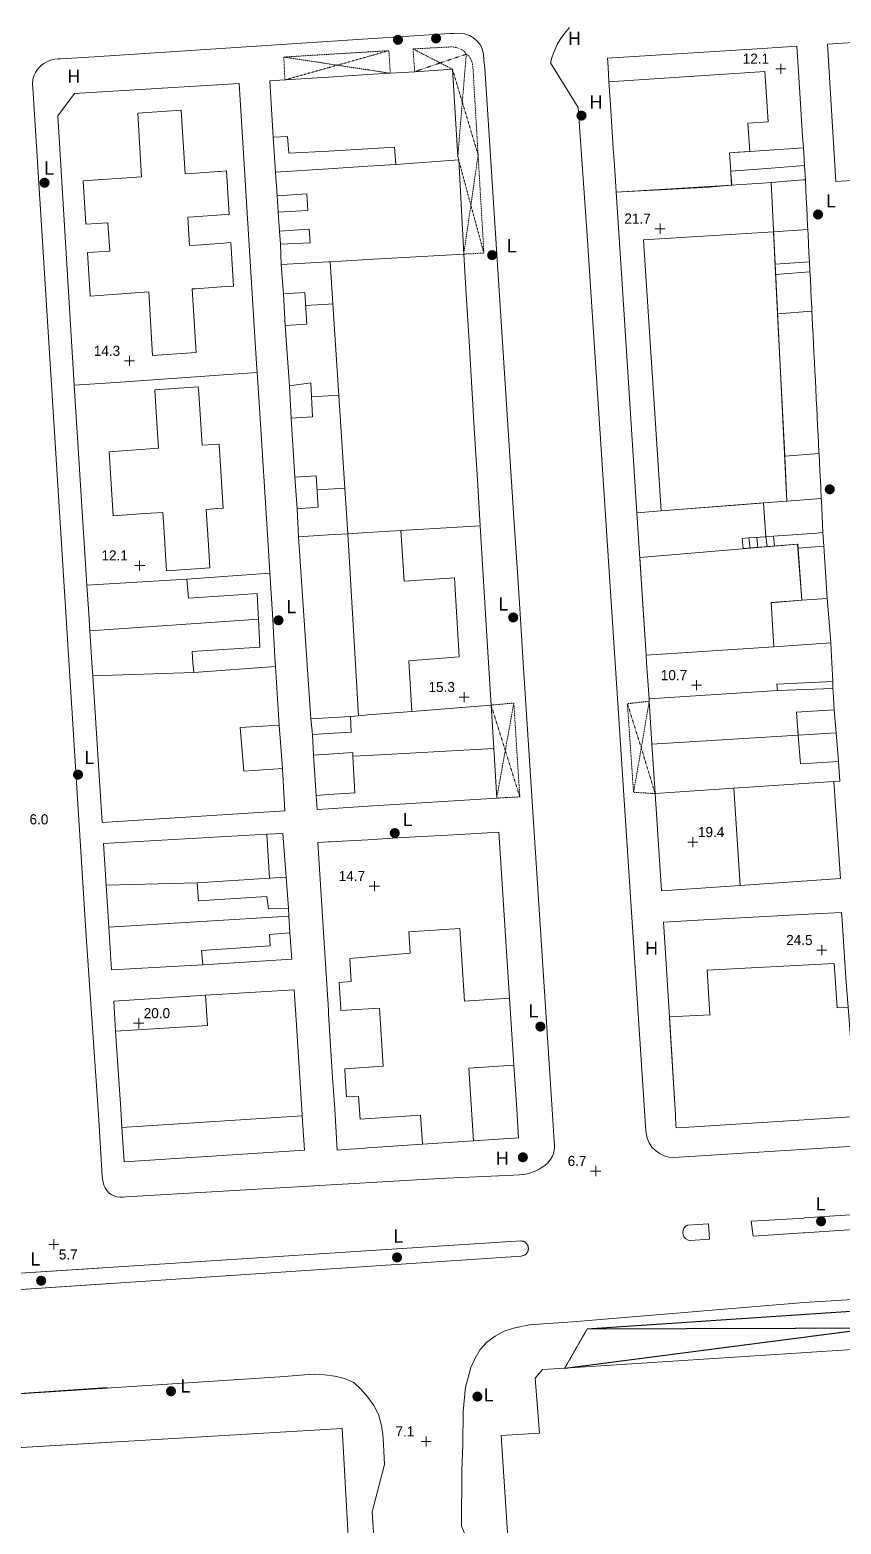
# Model space of a CAD drawing. Header units: millimetres. Extents: x 833924389 to 835767163, y 817400000 to 818811854.
# Drawn here: x 835423472 to 835503662, y 818209986 to 818357724 of the extents above; entities that cross this region are included whole.
import ezdxf
from ezdxf.enums import TextEntityAlignment as Align

# ---------------------------------------------------------------- set-up
doc = ezdxf.new("R2010")
doc.units = ezdxf.units.MM
doc.header["$LTSCALE"] = 10
doc.header["$MEASUREMENT"] = 0
doc.linetypes.add('11nw24d$1$DGN Style 3', pattern=[2.349844, 1.67846, -0.671384])
doc.linetypes.add('11nw24d$1$DGN Style 5', pattern=[1.174922, 0.503538, -0.671384])
doc.layers.add('01_Base_Plan', color=5, linetype='Continuous', lineweight=5)
doc.styles.add('11nw24d$0$Style-WORKING', font='WORKING.shx')
doc.styles.add('11nw24d$1$Style-ENGINEERING', font='ENGINEERING.shx')

# ---------------------------------------------------------------- blocks, each defined once
blk = doc.blocks.new('11nw24d$0$SPOTHT')
at = {"layer": '01_Base_Plan', "linetype": 'Continuous', "lineweight": 13}
for p, q in [((-0.5, 0), (0.5, 0)), ((0, -0.5), (0, 0.5))]:
    blk.add_line(p, q, dxfattribs=at)
blk = doc.blocks.new('11nw24d$0$UTILP')
at = {"layer": '01_Base_Plan', "linetype": 'Continuous', "lineweight": 13}
h = blk.add_hatch(color=256, dxfattribs=at)
edge = h.paths.add_edge_path()
edge.add_arc((0, 0), 0.5, 0, 360)

msp = doc.modelspace()

# ---------------------------------------------------------------- hatches: boundary and pattern name
at = {"layer": '01_Base_Plan', "linetype": 'Continuous'}
h = msp.add_hatch(color=256, dxfattribs=at)
edge = h.paths.add_edge_path()
edge.add_arc((835463625, 818356877), 500, 0, 360)
h = msp.add_hatch(color=256, dxfattribs=at)
edge = h.paths.add_edge_path()
edge.add_arc((835478000, 818349248), 500, 0, 360)
h = msp.add_hatch(color=256, dxfattribs=at)
edge = h.paths.add_edge_path()
edge.add_arc((835472203, 818246256), 500, 0, 360)

# ---------------------------------------------------------------- linework, layer by layer
at = {"layer": '01_Base_Plan', "linetype": '11nw24d$1$DGN Style 5'}
for p, q in [((835456876, 818355541), (835458961, 818355668)), ((835456876, 818355082), (835458961, 818355668)), ((835464029, 818354456), (835461348, 818355838)), ((835448574, 818355037), (835453000, 818355306)), ((835453000, 818354364), (835448574, 818355037)), ((835453000, 818355306), (835456876, 818355541)), ((835453860, 818354234), (835453000, 818354364)), ((835453000, 818353992), (835453860, 818354234)), ((835453860, 818354234), (835456876, 818355082)), ((835456876, 818353775), (835453860, 818354234)), ((835466218, 818350579), (835465772, 818345194)), ((835467777, 818345372), (835466218, 818350579)), ((835467065, 818340397), (835467777, 818345372)), ((835467777, 818345372), (835468352, 818335658)), ((835465862, 818344860), (835467065, 818340397)), ((835466356, 818335554), (835467065, 818340397)), ((835467065, 818340397), (835468352, 818335658)), ((835468352, 818335658), (835466356, 818335554)), ((835469059, 818290967), (835471309, 818291162)), ((835469059, 818290967), (835470465, 818286476)), ((835470465, 818286476), (835471309, 818291162)), ((835471309, 818291162), (835471902, 818281887)), ((835483910, 818286722), (835482535, 818291102)), ((835482535, 818291102), (835483145, 818282336)), ((835470465, 818286476), (835471902, 818281887)), ((835483910, 818286722), (835483145, 818282336)), ((835485279, 818282223), (835483910, 818286722)), ((835483145, 818282336), (835485279, 818282223))]:
    msp.add_line(p, q, dxfattribs=at)
at = {"layer": '01_Base_Plan', "linetype": 'Continuous'}
for p, q in [((835447520, 818347121), (835447738, 818343641)), ((835500043, 818344308), (835499929, 818346054)), ((835459648, 818344424), (835465862, 818344860)), ((835466356, 818335554), (835465862, 818344860)), ((835481423, 818341664), (835492834, 818342379)), ((835447910, 818341330), (835448008, 818339705)), ((835496979, 818337742), (835500370, 818338000)), ((835448133, 818337826), (835448230, 818336531)), ((835448301, 818334525), (835448551, 818331631)), ((835497139, 818334547), (835500530, 818334803)), ((835497189, 818333548), (835500580, 818333804)), ((835498086, 818315578), (835497383, 818329653)), ((835448719, 818328508), (835449137, 818322541)), ((835449309, 818319342), (835449672, 818313500)), ((835449895, 818310377), (835450039, 818307609)), ((835451242, 818289605), (835450039, 818307609)), ((835454902, 818307902), (835455952, 818289913)), ((835494551, 818307488), (835494657, 818306491)), ((835495316, 818307535), (835495422, 818306556)), ((835496219, 818307592), (835496337, 818306634)), ((835501859, 818308025), (835501949, 818306682)), ((835499398, 818306492), (835501949, 818306682)), ((835499793, 818301338), (835502296, 818301491)), ((835429396, 818298297), (835446059, 818299459)), ((835429679, 818293873), (835439676, 818294180)), ((835497367, 818292410), (835484672, 818291596)), ((835502859, 818293305), (835502848, 818292609)), ((835451242, 818289605), (835451414, 818288057)), ((835502969, 818290488), (835503160, 818288229)), ((835448109, 818288980), (835448430, 818284688)), ((835484962, 818287107), (835499430, 818287984)), ((835499430, 818287984), (835503160, 818288229)), ((835503160, 818288229), (835503414, 818285385)), ((835451512, 818286025), (835451781, 818282039)), ((835493061, 818282748), (835502953, 818283416)), ((835493061, 818282748), (835485279, 818282222)), ((835431011, 818273152), (835440004, 818273387)), ((835431011, 818273152), (835431271, 818268994)), ((835447156, 818273852), (835448805, 818273957)), ((835448805, 818273957), (835449031, 818270900)), ((835431271, 818268994), (835449082, 818270092)), ((835449598, 818262826), (835440840, 818262275)), ((835462285, 818247536), (835467323, 818247873)), ((835476337, 818225402), (835538571, 818229478))]:
    msp.add_line(p, q, dxfattribs=at)
at = {"layer": '01_Base_Plan', "linetype": '11nw24d$1$DGN Style 3'}
msp.add_line((835478560, 818229280), (835476337, 818225402), dxfattribs=at)
at = {"layer": '01_Base_Plan', "linetype": 'Continuous', "flags": 128}
for points in [[(835429838, 818355057), (835456876, 818356836), (835464969, 818357350), (835465457, 818357381), (835465965, 818357387), (835466449, 818357340), (835466922, 818357160), (835467352, 818356910), (835467719, 818356580), (835468039, 818356190), (835468215, 818355731), (835468301, 818355279), (835468359, 818354764), (835468430, 818353930), (835471346, 818308940), (835471691, 818303627), (835471926, 818300000), (835472240, 818295158), (835475139, 818250442), (835475289, 818247826), (835475335, 818247530), (835475343, 818247230), (835475310, 818246932), (835475238, 818246641), (835475128, 818246362), (835474982, 818246100), (835474802, 818245860), (835474591, 818245647), (835474364, 818245451), (835474124, 818245272), (835473870, 818245111), (835473605, 818244971), (835473411, 818244885), (835473331, 818244849), (835473050, 818244745), (835472762, 818244660), (835472469, 818244597), (835472173, 818244549), (835471875, 818244517), (835471278, 818244501), (835463952, 818244141), (835432982, 818242337), (835432670, 818242316), (835432370, 818242321), (835432072, 818242351), (835431784, 818242436), (835431517, 818242570), (835431278, 818242751), (835431075, 818242971), (835430912, 818243223), (835430795, 818243499), (835430705, 818243784), (835430648, 818244079), (835430624, 818244378), (835430521, 818246068), (835430244, 818250442), (835429040, 818268110), (835423754, 818352005), (835423738, 818352409), (835423748, 818352793), (835423897, 818353244), (835424032, 818353512), (835424195, 818353764), (835424386, 818353995), (835424601, 818354204), (835424838, 818354387), (835425094, 818354543), (835425367, 818354669), (835425651, 818354763), (835425944, 818354826), (835426243, 818354855), (835426525, 818354868), (835429838, 818355057)], [(835526868, 818248751), (835526559, 818248721), (835487141, 818246240), (835486648, 818246279), (835486160, 818246410), (835485711, 818246619), (835485301, 818246910), (835484961, 818247270), (835484691, 818247690), (835484488, 818248150), (835484371, 818248859), (835478565, 818337379), (835477677, 818350044), (835474949, 818354471), (835475070, 818354949), (835475231, 818355430), (835475422, 818355891), (835475641, 818356340), (835475891, 818356770), (835476172, 818357190), (835476481, 818357580), (835476809, 818357961)], [(835506440, 818356566), (835502320, 818356322), (835503152, 818342736), (835506440, 818342927), (835507352, 818342980), (835507230, 818345037), (835513109, 818345402), (835513281, 818343371), (835520125, 818343861), (835519219, 818357320), (835506440, 818356566)], [(835492834, 818342379), (835492777, 818343513), (835492762, 818343748), (835492644, 818345572), (835494639, 818345704), (835499929, 818346054), (835499857, 818347166), (835499577, 818351489), (835499276, 818356118), (835495883, 818355881), (835493258, 818355718), (835480563, 818354932), (835480621, 818354025), (835480714, 818352600), (835480863, 818350303), (835481143, 818345980), (835481219, 818344817), (835481384, 818342273), (835481423, 818341664)], [(835465862, 818344860), (835465772, 818345194), (835465246, 818353828), (835461508, 818353591), (835459098, 818353437), (835456876, 818353297), (835453000, 818353051), (835448680, 818352777), (835447176, 818352682), (835447520, 818347121), (835448945, 818347168), (835449066, 818345518), (835453000, 818345747), (835456876, 818345972), (835459500, 818346125), (835459648, 818344424)], [(835493453, 818345626), (835494639, 818345704), (835494458, 818348496), (835494458, 818348498), (835496454, 818348630), (835496355, 818350155), (835496130, 818353617), (835496130, 818353620), (835494134, 818353488), (835492139, 818353356), (835480714, 818352600)], [(835445931, 818323847), (835445879, 818324703), (835444230, 818351371), (835444165, 818352425), (835427896, 818351419), (835426219, 818349221), (835427865, 818322591)], [(835480714, 818352600), (835480863, 818350303), (835481143, 818345980), (835481219, 818344817), (835481384, 818342273), (835481423, 818341664), (835483820, 818341800), (835485793, 818341912), (835490575, 818342184), (835492853, 818342355), (835492777, 818343513)], [(835442203, 818343727), (835442101, 818343719), (835439403, 818343532), (835438806, 818343490), (835438419, 818349746), (835438417, 818349779), (835434127, 818349480), (835434516, 818343192), (835428730, 818342790), (835428992, 818338542), (835428995, 818338498), (835431190, 818338651), (835431363, 818335856), (835429168, 818335703), (835429431, 818331456), (835429433, 818331411), (835430319, 818331473), (835435219, 818331814), (835435608, 818325525), (835439898, 818325824), (835439511, 818332079), (835439509, 818332112), (835439857, 818332136), (835442806, 818332341), (835443599, 818332396), (835443334, 818336688), (835442656, 818336641), (835439952, 818336453), (835439244, 818336404), (835439071, 818339198), (835439653, 818339239), (835442403, 818339430), (835443161, 818339483), (835442896, 818343775), (835442203, 818343727)], [(835492777, 818343513), (835492762, 818343748), (835492644, 818345572), (835493453, 818345626)], [(835459648, 818344424), (835456876, 818344241), (835453000, 818343987), (835447738, 818343641), (835447910, 818341330), (835450840, 818341525), (835450961, 818339875), (835448008, 818339705), (835448133, 818337826), (835451082, 818338021), (835451184, 818336676), (835448230, 818336531), (835448301, 818334525), (835453000, 818334784), (835453164, 818334793)], [(835492762, 818343748), (835496751, 818344055), (835500043, 818344308)], [(835496734, 818342647), (835499082, 818342824), (835499864, 818342888), (835500125, 818342910), (835500133, 818342911), (835500043, 818344308)], [(835495974, 818310946), (835498297, 818311127), (835496734, 818342647), (835495456, 818342551), (835494847, 818342505), (835492834, 818342379)], [(835500370, 818338000), (835500352, 818338366), (835500307, 818339264), (835500262, 818340163), (835500218, 818341062), (835500173, 818341961), (835500128, 818342860), (835500125, 818342910)], [(835481423, 818341664), (835482041, 818332118), (835482806, 818320276), (835483473, 818309973)], [(835500530, 818334803), (835500487, 818335669), (835500442, 818336568), (835500397, 818337467), (835500370, 818338000)], [(835497383, 818329653), (835496979, 818337742), (835484133, 818336952), (835485865, 818310163), (835493637, 818310779), (835495731, 818310929), (835495974, 818310946), (835498308, 818311131), (835498086, 818315578)], [(835453164, 818334793), (835456876, 818335007), (835466356, 818335554)], [(835460153, 818308220), (835467985, 818308693), (835467709, 818313236), (835467432, 818317805), (835467158, 818322336), (835466879, 818326936), (835466599, 818331545), (835466356, 818335554)], [(835453164, 818334793), (835453432, 818330646), (835453727, 818326082), (835454019, 818321566), (835454316, 818316977), (835454612, 818312387), (835454902, 818307902)], [(835500580, 818333804), (835500577, 818333871), (835500532, 818334770), (835500530, 818334803)], [(835500775, 818329908), (835500756, 818330276), (835500711, 818331175), (835500666, 818332073), (835500622, 818332972), (835500592, 818333565), (835500580, 818333804)], [(835450832, 818328629), (835450660, 818331752), (835448551, 818331631), (835448719, 818328508), (835450832, 818328629)], [(835450730, 818330471), (835453000, 818330618), (835453434, 818330646)], [(835498086, 818315578), (835501477, 818315832), (835501474, 818315894), (835501430, 818316792), (835501385, 818317691), (835501340, 818318590), (835501295, 818319489), (835501250, 818320388), (835501212, 818321150), (835501205, 818321287), (835501160, 818322186), (835501115, 818323085), (835501070, 818323983), (835501026, 818324882), (835500981, 818325781), (835500936, 818326680), (835500891, 818327579), (835500846, 818328478), (835500801, 818329377), (835500775, 818329908), (835497383, 818329653)], [(835427865, 818322591), (835427846, 818322590), (835429108, 818302812), (835438988, 818303424), (835447207, 818304012), (835447029, 818306797), (835446129, 818320859), (835445938, 818323848), (835445931, 818323847)], [(835427865, 818322591), (835431959, 818322876), (835442142, 818323584), (835445931, 818323847)], [(835440158, 818321778), (835440115, 818322441), (835435826, 818322142), (835436003, 818319377)], [(835441650, 818316733), (835440486, 818316652), (835440158, 818321778)], [(835451395, 818319463), (835451250, 818322840), (835449137, 818322541), (835449309, 818319342), (835451395, 818319463)], [(835451309, 818321439), (835453000, 818321526), (835454020, 818321578)], [(835436003, 818319377), (835436196, 818316354), (835434390, 818316228)], [(835434390, 818316228), (835431308, 818316014), (835431511, 818312848), (835431712, 818309704), (835431714, 818309677), (835434796, 818309891)], [(835442056, 818310396), (835442587, 818310433), (835442388, 818313544), (835442184, 818316737), (835442182, 818316770), (835441650, 818316733)], [(835498308, 818311131), (835501699, 818311399), (835501696, 818311447), (835501654, 818312298), (835501609, 818313197), (835501564, 818314096), (835501519, 818314995), (835501477, 818315832)], [(835451957, 818310549), (835451762, 818313623), (835449672, 818313500), (835449895, 818310377), (835451957, 818310549)], [(835451848, 818312240), (835453000, 818312306), (835454613, 818312398)], [(835501859, 818308025), (835501711, 818311148), (835501700, 818311385)], [(835434796, 818309891), (835436602, 818310017), (835436696, 818308545)], [(835441118, 818306775), (835440893, 818310292), (835440892, 818310315), (835442056, 818310396)], [(835483473, 818309973), (835485865, 818310163), (835495974, 818310946)], [(835483473, 818309973), (835484393, 818295898), (835484441, 818295158), (835484672, 818291596), (835497367, 818292410), (835497295, 818293025), (835502859, 818293305), (835502753, 818295158), (835502641, 818297115), (835497020, 818296740), (835496733, 818301091), (835499794, 818301333), (835499351, 818306872), (835493989, 818306434), (835493879, 818307445), (835494551, 818307487), (835496219, 818307592), (835495974, 818310946)], [(835436696, 818308545), (835436972, 818304229), (835441262, 818304527), (835441118, 818306775)], [(835461239, 818290338), (835469059, 818290967), (835468805, 818295158), (835468512, 818300000), (835467985, 818308693), (835460153, 818308220), (835456876, 818308022), (835454902, 818307902), (835455952, 818289913), (835456876, 818289988), (835461239, 818290338)], [(835450039, 818307609), (835453000, 818307788), (835454902, 818307902)], [(835454902, 818307902), (835456876, 818308022), (835460153, 818308220)], [(835461239, 818290338), (835460936, 818295330), (835465919, 818295731), (835465446, 818303531), (835460456, 818303229), (835460153, 818308220)], [(835484393, 818295898), (835497020, 818296740), (835496809, 818300000), (835496738, 818301092), (835499793, 818301338), (835499369, 818306891), (835483765, 818305566), (835484105, 818300340), (835484127, 818300000), (835484393, 818295898)], [(835496219, 818307592), (835496972, 818307650), (835501262, 818307979), (835501859, 818308025)], [(835496969, 818307676), (835496972, 818307649), (835497076, 818306696)], [(835501949, 818306682), (835502254, 818302023), (835502296, 818301491)], [(835447207, 818304012), (835447439, 818300000), (835447720, 818295158), (835447742, 818294770)], [(835446059, 818299459), (835446031, 818300000), (835445930, 818301984), (835443140, 818301803), (835439160, 818301545), (835438988, 818303424), (835429108, 818302812), (835429287, 818300000), (835429396, 818298297)], [(835502296, 818301491), (835502413, 818300000), (835502641, 818297115)], [(835429396, 818298297), (835429597, 818295158), (835429679, 818293873)], [(835439676, 818294180), (835439595, 818295158), (835439504, 818296264), (835446195, 818296703), (835446059, 818299459)], [(835429679, 818293873), (835430605, 818279352), (835448676, 818280523), (835448430, 818284687), (835444613, 818284418), (835444270, 818288762), (835448109, 818288980), (835447742, 818294770), (835439676, 818294180)], [(835499430, 818287984), (835499254, 818290270), (835502969, 818290488), (835502866, 818292280), (835502848, 818292609), (835497367, 818292410)], [(835469320, 818286672), (835469059, 818290967), (835461239, 818290338)], [(835484672, 818291596), (835484688, 818291342), (835484962, 818287107)], [(835455160, 818289850), (835453000, 818289715), (835451242, 818289605)], [(835455952, 818289913), (835455160, 818289850), (835455234, 818288301), (835453000, 818288158), (835451414, 818288057), (835451512, 818286025), (835453000, 818286119), (835455379, 818286270), (835455399, 818285902)], [(835455952, 818289913), (835456876, 818289988), (835461239, 818290338)], [(835502953, 818283416), (835503539, 818283455), (835503414, 818285385), (835499648, 818285141), (835499430, 818287984)], [(835455399, 818285902), (835455598, 818282283), (835453000, 818282117), (835451781, 818282039), (835451855, 818280643), (835453000, 818280715), (835456876, 818280960), (835469617, 818281766), (835469320, 818286672)], [(835455399, 818285902), (835456876, 818285984), (835469320, 818286672)], [(835484962, 818287107), (835485279, 818282222), (835493061, 818282748)], [(835493061, 818282748), (835493685, 818273135), (835503613, 818273807), (835502953, 818283416)], [(835493685, 818273135), (835503613, 818273807), (835502953, 818283416), (835493061, 818282748)], [(835485279, 818282222), (835485902, 818272609), (835493685, 818273135)], [(835440004, 818273387), (835447156, 818273852), (835446887, 818278193), (835430754, 818277270), (835431011, 818273152)], [(835446887, 818278193), (835448469, 818278283), (835448805, 818273957)], [(835471313, 818255355), (835470887, 818262002), (835470427, 818269187), (835469836, 818278412), (835465383, 818278152), (835460342, 818277858), (835456876, 818277656), (835454352, 818277509), (835453154, 818277439), (835453000, 818277430), (835451922, 818277367), (835452518, 818267990), (835452976, 818260805), (835453000, 818260420), (835453398, 818254158), (835453567, 818251500), (835453635, 818250442), (835453855, 818246973), (835455101, 818247056), (835456298, 818247136), (835456876, 818247174), (835462285, 818247536)], [(835449082, 818270092), (835449031, 818270900), (835447047, 818270805), (835446898, 818272023), (835440152, 818271609), (835440004, 818273387)], [(835431271, 818268994), (835431535, 818264777), (835440570, 818265287), (835440445, 818266709), (835447215, 818267174), (835447168, 818268291), (835449180, 818268463), (835449082, 818270092)], [(835487357, 818249174), (835488614, 818249239), (835505170, 818250287), (835505158, 818250442), (835505149, 818250553), (835505077, 818251500), (835504348, 818261081), (835504125, 818264006), (835503761, 818269675), (835503711, 818270461), (835500402, 818270283), (835490106, 818269731), (835489544, 818269701), (835486111, 818269516), (835486235, 818267492), (835486684, 818260134), (835487210, 818251500), (835487275, 818250442), (835487285, 818250268), (835487335, 818249508), (835487357, 818249174)], [(835440570, 818265287), (835449355, 818265836), (835449180, 818268463)], [(835471313, 818255355), (835470887, 818262002), (835466437, 818261704), (835465977, 818268890), (835460938, 818268553), (835461074, 818266439), (835455095, 818265909), (835455242, 818263623), (835454044, 818263542), (835454214, 818260888), (835454223, 818260758), (835458015, 818261001), (835458383, 818255253), (835454591, 818255010), (835454640, 818254241), (835454769, 818252225), (835455967, 818252305), (835456113, 818250020), (835462100, 818250420), (835462285, 818247536)], [(835504348, 818261081), (835503260, 818261023), (835502992, 818265415), (835490410, 818264740), (835490678, 818260348), (835486684, 818260134), (835486730, 818259378), (835487210, 818251500), (835487275, 818250442), (835487285, 818250268), (835487335, 818249508), (835487357, 818249174), (835488614, 818249239), (835505170, 818250287)], [(835449598, 818262826), (835440840, 818262275), (835441033, 818259281), (835431951, 818258709), (835432417, 818251500), (835432486, 818250442), (835432566, 818249202)], [(835432566, 818249202), (835450387, 818250348), (835450381, 818250442), (835450314, 818251500), (835449787, 818259832), (835449598, 818262826)], [(835450387, 818250348), (835450381, 818250442), (835450314, 818251500), (835449787, 818259832), (835449598, 818262826)], [(835440840, 818262275), (835431758, 818261703), (835431951, 818258709)], [(835431951, 818258709), (835432417, 818251500), (835432486, 818250442), (835432566, 818249202)], [(835462285, 818247536), (835467323, 818247873), (835466863, 818255058), (835471313, 818255355)], [(835467323, 818247873), (835471773, 818248170), (835471628, 818250442), (835471560, 818251500), (835471313, 818255355)], [(835432566, 818249202), (835432785, 818245809), (835450602, 818246955), (835450387, 818250348)], [(835499905, 818238776), (835494972, 818238446), (835494783, 818239934), (835500000, 818240251), (835500012, 818240252), (835569956, 818244813), (835574152, 818245087), (835575444, 818245171), (835575702, 818245187), (835575904, 818245130), (835576079, 818245016), (835576242, 818244803), (835576306, 818244603), (835576303, 818244365), (835576230, 818244158), (835576089, 818243978), (835575897, 818243852), (835574208, 818243739), (835570041, 818243461), (835500000, 818238782), (835499905, 818238776)], [(835490643, 818238157), (835490542, 818239677), (835490535, 818239676), (835488484, 818239552), (835488303, 818239445), (835488123, 818239246), (835488035, 818239056), (835488001, 818238790), (835488037, 818238583), (835488160, 818238344), (835488307, 818238195), (835488544, 818238069), (835488750, 818238031), (835490637, 818238157), (835490643, 818238157)], [(835402933, 818231878), (835431983, 818233815), (835472049, 818236475), (835472132, 818236505), (835472181, 818236521), (835472230, 818236536), (835472279, 818236552), (835472327, 818236569), (835472373, 818236589), (835472416, 818236611), (835472456, 818236638), (835472493, 818236669), (835472528, 818236703), (835472562, 818236742), (835472594, 818236782), (835472623, 818236825), (835472650, 818236870), (835472674, 818236916), (835472695, 818236962), (835472712, 818237009), (835472725, 818237055), (835472734, 818237103), (835472741, 818237154), (835472744, 818237205), (835472745, 818237257), (835472742, 818237309), (835472736, 818237361), (835472727, 818237411), (835472715, 818237459), (835472699, 818237505), (835472680, 818237550), (835472658, 818237595), (835472632, 818237640), (835472603, 818237683), (835472571, 818237724), (835472537, 818237763), (835472501, 818237800), (835472464, 818237833), (835472426, 818237863), (835472385, 818237888), (835472341, 818237908), (835472294, 818237925), (835472246, 818237940), (835472196, 818237953), (835472146, 818237965), (835472096, 818237977), (835472046, 818237990), (835471998, 818238005), (835422497, 818234790)], [(835430294, 818235296), (835422497, 818234790), (835403654, 818233346), (835378687, 818231710), (835375559, 818231611)], [(835375554, 818230135), (835378799, 818230328), (835402933, 818231878), (835430405, 818233710)], [(835516469, 818231631), (835516096, 818231792), (835513867, 818232753), (835500000, 818231897), (835477100, 818230000)], [(835474305, 818154148), (835473405, 818167220), (835473108, 818169754), (835472041, 818172597), (835470575, 818175291), (835470028, 818177745), (835468213, 818204955), (835466150, 818209773), (835466181, 818215331), (835466276, 818217831), (835466316, 818221110), (835466518, 818223538), (835467075, 818225462), (835467481, 818226384), (835467982, 818227261), (835468648, 818227983), (835469466, 818228579), (835470355, 818229056), (835471293, 818229373), (835472841, 818229703), (835477100, 818230000)], [(835459069, 818184475), (835457320, 818211189), (835458515, 818215874), (835458437, 818217878), (835458355, 818218872), (835458193, 818219864), (835457923, 818220839), (835457466, 818221713), (835456879, 818222531), (835456213, 818223296), (835455500, 818223987), (835454579, 818224399), (835453602, 818224616), (835452606, 818224755), (835451609, 818224798), (835450612, 818224758), (835448184, 818224550), (835412283, 818222213)], [(835476337, 818225402), (835474160, 818225260), (835473422, 818224430), (835473840, 818218990), (835470051, 818218740), (835472891, 818175250), (835475660, 818171830), (835476898, 818153740)], [(835431120, 818223478), (835412283, 818222213)], [(835456225, 818185669), (835454339, 818219443), (835387046, 818215452), (835383137, 818215220), (835381010, 818181880)], [(835431497, 818218089), (835387046, 818215452)]]:
    msp.add_lwpolyline(points, dxfattribs=at)
at = {"layer": '01_Base_Plan', "linetype": '11nw24d$1$DGN Style 5', "flags": 128}
for points in [[(835458961, 818355668), (835459098, 818353438), (835456876, 818353775)], [(835461348, 818355838), (835465059, 818356041), (835465355, 818356029), (835465555, 818355998), (835465844, 818355916), (835466117, 818355797), (835466371, 818355641), (835466611, 818355316), (835466867, 818355148), (835467027, 818354895), (835467148, 818354621), (835467207, 818354430), (835467254, 818354203), (835467777, 818345372)], [(835461348, 818355838), (835461508, 818353591), (835464029, 818354456)], [(835448574, 818355037), (835448680, 818352777), (835453000, 818353992)], [(835464029, 818354456), (835466611, 818355316), (835466218, 818350579)], [(835466218, 818350579), (835465246, 818353828), (835464029, 818354456)], [(835483910, 818286722), (835484688, 818291342), (835482535, 818291102)], [(835471902, 818281887), (835469617, 818281766), (835470465, 818286476)]]:
    msp.add_lwpolyline(points, dxfattribs=at)
at = {"layer": '01_Base_Plan', "flags": 128}
for points in [[(835430294, 818235296), (835422497, 818234790), (835403654, 818233346), (835378687, 818231710), (835375559, 818231611)], [(835375554, 818230135), (835378799, 818230328), (835402933, 818231878), (835430405, 818233710)], [(835431123, 818223439), (835412283, 818222213), (835382475, 818220102), (835381234, 818219942), (835379817, 818219593), (835378644, 818219158), (835377523, 818218603), (835376555, 818217995)]]:
    msp.add_lwpolyline(points, dxfattribs=at)
at = {"layer": '01_Base_Plan', "linetype": '11nw24d$1$DGN Style 3', "flags": 128}
for points in [[(835476338, 818225385), (835506966, 818229367), (835518302, 818230840), (835535722, 818233105)], [(835535722, 818233105), (835516096, 818231792), (835478560, 818229280)], [(835478560, 818229280), (835506966, 818229367), (835538572, 818229463)]]:
    msp.add_lwpolyline(points, dxfattribs=at)

# ---------------------------------------------------------------- block references
at = {"layer": '01_Base_Plan', "linetype": 'Continuous', "xscale": 1000, "yscale": 1000, "zscale": 1000}
for name, p in [('11nw24d$0$UTILP', (835459859, 818356742)), ('11nw24d$0$SPOTHT', (835497710, 818353879, 12100)), ('11nw24d$0$UTILP', (835424918, 818342609)), ('11nw24d$0$UTILP', (835501383, 818339471)), ('11nw24d$0$SPOTHT', (835485760, 818338069, 21700)), ('11nw24d$0$UTILP', (835469170, 818335455)), ('11nw24d$0$SPOTHT', (835433314, 818324994, 14300)), ('11nw24d$0$UTILP', (835502543, 818312297)), ('11nw24d$0$SPOTHT', (835434318, 818304762, 12100)), ('11nw24d$0$UTILP', (835448046, 818299347)), ('11nw24d$0$UTILP', (835471250, 818299625)), ('11nw24d$0$SPOTHT', (835466400, 818291755, 15300)), ('11nw24d$0$SPOTHT', (835489363, 818292928, 10700)), ('11nw24d$0$UTILP', (835428230, 818284090)), ('11nw24d$0$UTILP', (835459540, 818278308)), ('11nw24d$0$SPOTHT', (835489013, 818277410, 19400)), ('11nw24d$0$SPOTHT', (835457524, 818273067, 14700)), ('11nw24d$0$SPOTHT', (835501750, 818266737, 24500)), ('11nw24d$0$SPOTHT', (835434226, 818259504, 20000)), ('11nw24d$0$UTILP', (835473934, 818259178)), ('11nw24d$0$SPOTHT', (835479405, 818244894, 6700)), ('11nw24d$0$UTILP', (835501682, 818239928)), ('11nw24d$0$SPOTHT', (835425831, 818237644, 5700)), ('11nw24d$0$UTILP', (835459767, 818236355)), ('11nw24d$0$UTILP', (835424585, 818234053)), ('11nw24d$0$UTILP', (835437421, 818223124)), ('11nw24d$0$UTILP', (835467711, 818222600)), ('11nw24d$0$SPOTHT', (835462634, 818218155, 7100))]:
    msp.add_blockref(name, p, dxfattribs=at)

# ---------------------------------------------------------------- texts
at = {"layer": '01_Base_Plan', "linetype": 'Continuous'}
for s, height, style, p in [('H', 1300, '11nw24d$0$Style-WORKING', (835476681, 818356232)), ('H', 1300, '11nw24d$0$Style-WORKING', (835427188, 818352495)), ('H', 1300, '11nw24d$0$Style-WORKING', (835478800, 818349948)), ('L', 1300, '11nw24d$0$Style-WORKING', (835424902, 818343412)), ('L', 1300, '11nw24d$0$Style-WORKING', (835502183, 818340171)), ('L', 1300, '11nw24d$0$Style-WORKING', (835470632, 818335732)), ('L', 1300, '11nw24d$0$Style-WORKING', (835448846, 818300047)), ('L', 1300, '11nw24d$0$Style-WORKING', (835469791, 818300313)), ('L', 1300, '11nw24d$0$Style-WORKING', (835428867, 818285138)), ('L', 1300, '11nw24d$0$Style-WORKING', (835460340, 818279008)), ('6.0', 1000, '11nw24d$1$Style-ENGINEERING', (835423438, 818279170, 6000)), ('19.4', 1000, '11nw24d$1$Style-ENGINEERING', (835489513, 818277910, 19400)), ('H', 1300, '11nw24d$0$Style-WORKING', (835484297, 818266286)), ('L', 1300, '11nw24d$0$Style-WORKING', (835472781, 818260090)), ('20.0', 1000, '11nw24d$1$Style-ENGINEERING', (835434726, 818260004, 20000)), ('H', 1300, '11nw24d$0$Style-WORKING', (835469543, 818245516)), ('L', 1300, '11nw24d$0$Style-WORKING', (835501159, 818241005)), ('L', 1300, '11nw24d$0$Style-WORKING', (835459419, 818237816)), ('L', 1300, '11nw24d$0$Style-WORKING', (835423544, 818235546)), ('L', 1300, '11nw24d$0$Style-WORKING', (835438359, 818222990)), ('L', 1300, '11nw24d$0$Style-WORKING', (835468351, 818222126))]:
    msp.add_text(s, height=height, dxfattribs=dict(at, style=style)).set_placement(p)
at = {"layer": '01_Base_Plan', "linetype": 'Continuous', "style": '11nw24d$1$Style-ENGINEERING'}
for s, p in [('12.1', (835496543, 818354379, 12100)), ('21.7', (835484843, 818338569, 21700)), ('14.3', (835432397, 818325494, 14300)), ('12.1', (835433151, 818305262, 12100)), ('10.7', (835488446, 818293428, 10700)), ('15.3', (835465483, 818292255, 15300)), ('14.7', (835456607, 818273567, 14700)), ('24.5', (835500836, 818267237, 24500)), ('6.7', (835478488, 818245394, 6700)), ('7.1', (835461467, 818218655, 7100))]:
    msp.add_text(s, height=1000, dxfattribs=at).set_placement(p, align=Align.RIGHT)
msp.add_text('5.7', height=1000, dxfattribs=at).set_placement((835426331, 818237144, 5700), align=Align.TOP_LEFT)

doc.saveas('drawing.dxf')
